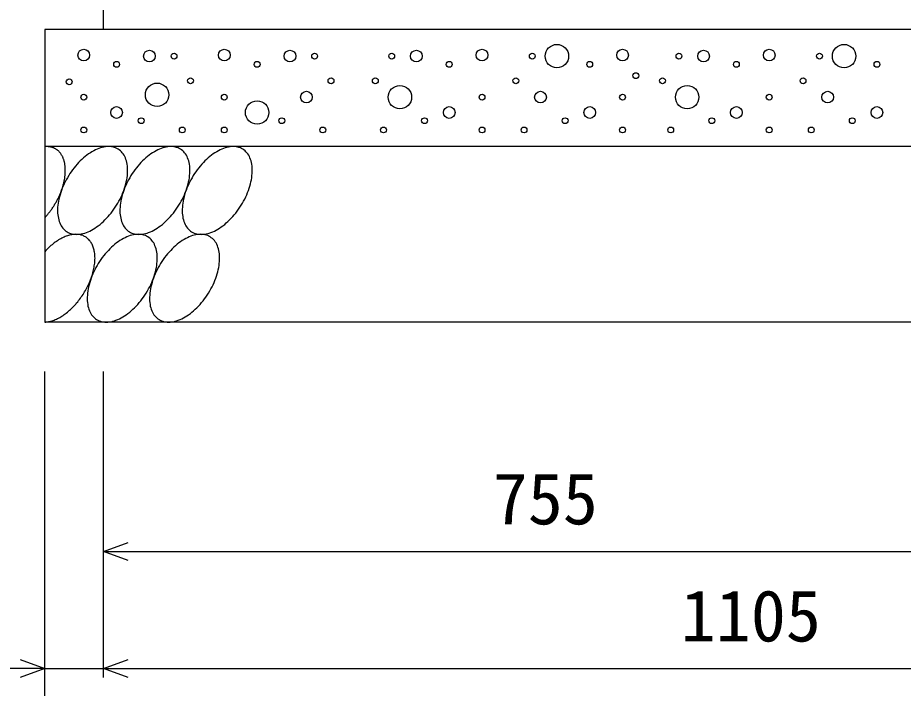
# Model space of a CAD drawing. Units: millimetres, scale not verified. Extents: x -25200 to 25200, y -8910 to 8910.
# Drawn here: x 6209 to 6965, y -6338 to -5766 of the extents above; entities that cross this region are included whole.
import ezdxf
from ezdxf.enums import TextEntityAlignment as Align

# ---------------------------------------------------------------- set-up
doc = ezdxf.new("R2010")
doc.units = ezdxf.units.MM
doc.header["$LTSCALE"] = 30
for name, color, linetype, lineweight in [('0-0_DIM', 7, 'Continuous', 25), ('0-2_HATCH', 6, 'Continuous', 25), ('0-5_OUTLINE', 3, 'Continuous', 25)]:
    doc.layers.add(name, color=color, linetype=linetype, lineweight=lineweight)
doc.styles.add('ＭＳ ゴシック', font='')
doc.styles.get('ＭＳ ゴシック').set_extended_font_data('MS Gothic')

msp = doc.modelspace()

# ---------------------------------------------------------------- linework, layer by layer
at = {"layer": '0-0_DIM'}
for p, q in [((6232.28, -6429.19), (6232.28, -6067.83)), ((6282.28, -6329.19), (6282.28, -6067.83)), ((6282.28, -6221.69), (7037.28, -6221.69)), ((6232.28, -6321.69), (6090.49, -6321.69)), ((6232.28, -6321.69), (6282.28, -6321.69)), ((6282.28, -6321.69), (7387.28, -6321.69))]:
    msp.add_line(p, q, dxfattribs=at)
for points in [[(6303.42, -6229.39), (6282.28, -6221.69), (6303.42, -6214)], [(6211.14, -6314), (6232.28, -6321.69), (6211.14, -6329.39)], [(6303.42, -6329.39), (6282.28, -6321.69), (6303.42, -6314)]]:
    msp.add_lwpolyline(points, dxfattribs=at)
at = {"layer": '0-2_HATCH'}
for points in [[(6237.38, -5876.2), (6236.88, -5876.1), (6236.48, -5876.02), (6236.08, -5875.95), (6235.58, -5875.9), (6235.08, -5875.85), (6234.68, -5875.82), (6234.18, -5875.79), (6233.68, -5875.78), (6233.28, -5875.79), (6232.78, -5875.8), (6232.28, -5875.83)], [(6248.88, -5888.43), (6248.78, -5887.93), (6248.58, -5887.44), (6248.48, -5886.96), (6248.28, -5886.49), (6248.08, -5886.02), (6247.88, -5885.57), (6247.78, -5885.12), (6247.58, -5884.68), (6247.28, -5884.25), (6247.08, -5883.83), (6246.88, -5883.42), (6246.68, -5883.02), (6246.38, -5882.63), (6246.18, -5882.25), (6245.88, -5881.88), (6245.58, -5881.52), (6245.38, -5881.17), (6245.08, -5880.82), (6244.78, -5880.49), (6244.48, -5880.17), (6244.18, -5879.86), (6243.88, -5879.57), (6243.48, -5879.28), (6243.18, -5879), (6242.88, -5878.73), (6242.48, -5878.48), (6242.18, -5878.23), (6241.78, -5878), (6241.38, -5877.78), (6240.98, -5877.57), (6240.68, -5877.37), (6240.28, -5877.18), (6239.88, -5877.01), (6239.48, -5876.84), (6239.08, -5876.69), (6238.68, -5876.55), (6238.18, -5876.42), (6237.78, -5876.3), (6237.38, -5876.2)], [(6294.98, -5877.98), (6293.88, -5877.4), (6292.78, -5876.91), (6291.68, -5876.5), (6290.58, -5876.19), (6289.28, -5875.96), (6288.08, -5875.83), (6286.78, -5875.78), (6285.48, -5875.83), (6284.08, -5875.96), (6282.68, -5876.19), (6281.28, -5876.5), (6279.88, -5876.91), (6278.48, -5877.4), (6276.98, -5877.97), (6275.58, -5878.64), (6274.08, -5879.38), (6272.58, -5880.21), (6271.18, -5881.12), (6269.68, -5882.1), (6268.28, -5883.16), (6266.78, -5884.29), (6265.38, -5885.5), (6263.98, -5886.77), (6262.58, -5888.1), (6261.18, -5889.49), (6259.88, -5890.94), (6258.58, -5892.45), (6257.28, -5894), (6256.08, -5895.6), (6254.88, -5897.25), (6253.78, -5898.93), (6252.68, -5900.65), (6251.58, -5902.4), (6250.68, -5904.17), (6249.68, -5905.97), (6248.78, -5907.78), (6247.98, -5909.61), (6247.18, -5911.44), (6246.48, -5913.28)], [(6302.38, -5889.49), (6301.98, -5888.1), (6301.58, -5886.77), (6301.08, -5885.5), (6300.58, -5884.3), (6299.98, -5883.16), (6299.28, -5882.1), (6298.48, -5881.12), (6297.68, -5880.21), (6296.88, -5879.38), (6295.88, -5878.64), (6294.98, -5877.98)], [(6348.18, -5877.98), (6347.08, -5877.4), (6346.08, -5876.91), (6344.88, -5876.5), (6343.78, -5876.19), (6342.48, -5875.96), (6341.28, -5875.83), (6339.98, -5875.78), (6338.68, -5875.83), (6337.28, -5875.96), (6335.98, -5876.19), (6334.58, -5876.5), (6333.08, -5876.91), (6331.68, -5877.4), (6330.18, -5877.97), (6328.78, -5878.64), (6327.28, -5879.38), (6325.88, -5880.21), (6324.38, -5881.12), (6322.88, -5882.1), (6321.48, -5883.16), (6319.98, -5884.29), (6318.58, -5885.5), (6317.18, -5886.77), (6315.78, -5888.1), (6314.38, -5889.49), (6313.08, -5890.94), (6311.78, -5892.45), (6310.58, -5894), (6309.28, -5895.6), (6308.08, -5897.25), (6306.98, -5898.93), (6305.88, -5900.65), (6304.88, -5902.4), (6303.88, -5904.17), (6302.88, -5905.97), (6301.98, -5907.78), (6301.18, -5909.61), (6300.48, -5911.44), (6299.68, -5913.28)], [(6355.58, -5889.49), (6355.18, -5888.1), (6354.78, -5886.77), (6354.28, -5885.5), (6353.78, -5884.3), (6353.18, -5883.16), (6352.48, -5882.1), (6351.68, -5881.12), (6350.88, -5880.21), (6350.08, -5879.38), (6349.08, -5878.64), (6348.18, -5877.98)], [(6401.38, -5877.98), (6400.28, -5877.4), (6399.28, -5876.91), (6398.08, -5876.5), (6396.98, -5876.19), (6395.78, -5875.96), (6394.48, -5875.83), (6393.18, -5875.78), (6391.88, -5875.83), (6390.48, -5875.96), (6389.18, -5876.19), (6387.78, -5876.5), (6386.28, -5876.91), (6384.88, -5877.4), (6383.48, -5877.97), (6381.98, -5878.64), (6380.48, -5879.38), (6379.08, -5880.21), (6377.58, -5881.12), (6376.08, -5882.1), (6374.68, -5883.16), (6373.18, -5884.29), (6371.78, -5885.5), (6370.38, -5886.77), (6368.98, -5888.1), (6367.68, -5889.49), (6366.28, -5890.94), (6364.98, -5892.45), (6363.78, -5894), (6362.48, -5895.6), (6361.28, -5897.25), (6360.18, -5898.93), (6359.08, -5900.65), (6358.08, -5902.4), (6357.08, -5904.17), (6356.08, -5905.97), (6355.18, -5907.78), (6354.38, -5909.61), (6353.68, -5911.44), (6352.98, -5913.28)], [(6408.78, -5889.49), (6408.38, -5888.1), (6407.98, -5886.77), (6407.48, -5885.5), (6406.98, -5884.3), (6406.38, -5883.16), (6405.68, -5882.1), (6404.88, -5881.12), (6404.08, -5880.21), (6403.28, -5879.38), (6402.38, -5878.64), (6401.38, -5877.98)], [(6246.88, -5912.27), (6247.08, -5911.6), (6247.28, -5910.93), (6247.58, -5910.26), (6247.78, -5909.6), (6247.88, -5908.93), (6248.08, -5908.26), (6248.28, -5907.6), (6248.48, -5906.94), (6248.58, -5906.28), (6248.78, -5905.62), (6248.88, -5904.97), (6248.98, -5904.31), (6249.18, -5903.66), (6249.28, -5903.02), (6249.38, -5902.37), (6249.38, -5901.73), (6249.48, -5901.1), (6249.58, -5900.47), (6249.68, -5899.84), (6249.68, -5899.21), (6249.78, -5898.59), (6249.78, -5897.98), (6249.78, -5897.37), (6249.78, -5896.77), (6249.78, -5896.17), (6249.78, -5895.57), (6249.78, -5894.98), (6249.78, -5894.4), (6249.78, -5893.82), (6249.68, -5893.25), (6249.68, -5892.69), (6249.58, -5892.13), (6249.48, -5891.58), (6249.38, -5891.04), (6249.38, -5890.5), (6249.28, -5889.97), (6249.18, -5889.45), (6248.98, -5888.94), (6248.88, -5888.43)], [(6269.28, -5948.59), (6270.68, -5947.93), (6272.18, -5947.18), (6273.58, -5946.36), (6275.08, -5945.45), (6276.58, -5944.46), (6277.98, -5943.4), (6279.48, -5942.27), (6280.88, -5941.07), (6282.28, -5939.8), (6283.68, -5938.47), (6284.98, -5937.07), (6286.38, -5935.62), (6287.68, -5934.12), (6288.88, -5932.56), (6290.18, -5930.96), (6291.38, -5929.32), (6292.48, -5927.64), (6293.58, -5925.92), (6294.58, -5924.17), (6295.58, -5922.4), (6296.58, -5920.6), (6297.48, -5918.79), (6298.28, -5916.96), (6298.98, -5915.12), (6299.68, -5913.28), (6300.38, -5911.44), (6300.98, -5909.61), (6301.48, -5907.78), (6301.88, -5905.97), (6302.28, -5904.17), (6302.58, -5902.4), (6302.78, -5900.65), (6302.88, -5898.93), (6302.98, -5897.25), (6302.98, -5895.61), (6302.98, -5894.01), (6302.78, -5892.45), (6302.58, -5890.95), (6302.38, -5889.49)], [(6322.48, -5948.59), (6323.88, -5947.93), (6325.38, -5947.18), (6326.88, -5946.36), (6328.28, -5945.45), (6329.78, -5944.46), (6331.18, -5943.4), (6332.68, -5942.27), (6334.08, -5941.07), (6335.48, -5939.8), (6336.88, -5938.47), (6338.28, -5937.07), (6339.58, -5935.62), (6340.88, -5934.12), (6342.18, -5932.56), (6343.38, -5930.96), (6344.58, -5929.32), (6345.68, -5927.64), (6346.78, -5925.92), (6347.78, -5924.17), (6348.78, -5922.4), (6349.78, -5920.6), (6350.68, -5918.79), (6351.48, -5916.96), (6352.28, -5915.12), (6352.98, -5913.28), (6353.58, -5911.44), (6354.18, -5909.61), (6354.68, -5907.78), (6355.08, -5905.97), (6355.48, -5904.17), (6355.78, -5902.4), (6355.98, -5900.65), (6356.18, -5898.93), (6356.18, -5897.25), (6356.18, -5895.61), (6356.18, -5894.01), (6356.08, -5892.45), (6355.88, -5890.95), (6355.58, -5889.49)], [(6375.68, -5948.59), (6377.08, -5947.93), (6378.58, -5947.18), (6380.08, -5946.36), (6381.48, -5945.45), (6382.98, -5944.46), (6384.38, -5943.4), (6385.88, -5942.27), (6387.28, -5941.07), (6388.68, -5939.8), (6390.08, -5938.47), (6391.48, -5937.07), (6392.78, -5935.62), (6394.08, -5934.12), (6395.38, -5932.56), (6396.58, -5930.96), (6397.78, -5929.32), (6398.88, -5927.64), (6399.98, -5925.92), (6401.08, -5924.17), (6402.08, -5922.4), (6402.98, -5920.6), (6403.88, -5918.79), (6404.68, -5916.96), (6405.48, -5915.12), (6406.18, -5913.28), (6406.78, -5911.44), (6407.38, -5909.61), (6407.88, -5907.78), (6408.28, -5905.97), (6408.68, -5904.17), (6408.98, -5902.4), (6409.18, -5900.65), (6409.38, -5898.93), (6409.38, -5897.25), (6409.48, -5895.61), (6409.38, -5894.01), (6409.28, -5892.45), (6409.08, -5890.95), (6408.78, -5889.49)], [(6232.28, -5936.58), (6232.78, -5936.05), (6233.28, -5935.52), (6233.68, -5934.97), (6234.18, -5934.42), (6234.68, -5933.87), (6235.08, -5933.3), (6235.58, -5932.73), (6236.08, -5932.16), (6236.48, -5931.57), (6236.88, -5930.99), (6237.38, -5930.39), (6237.78, -5929.79), (6238.18, -5929.19), (6238.68, -5928.58), (6239.08, -5927.96), (6239.48, -5927.34), (6239.88, -5926.72), (6240.28, -5926.09), (6240.68, -5925.46), (6240.98, -5924.82), (6241.38, -5924.18), (6241.78, -5923.54), (6242.18, -5922.89), (6242.48, -5922.24), (6242.88, -5921.59), (6243.18, -5920.94), (6243.48, -5920.28), (6243.88, -5919.62), (6244.18, -5918.96), (6244.48, -5918.29), (6244.78, -5917.63), (6245.08, -5916.96), (6245.38, -5916.29), (6245.58, -5915.62), (6245.88, -5914.95), (6246.18, -5914.28), (6246.38, -5913.61), (6246.68, -5912.94), (6246.88, -5912.27)], [(6246.48, -5913.28), (6245.88, -5915.12), (6245.28, -5916.96), (6244.78, -5918.78), (6244.38, -5920.6), (6243.98, -5922.39), (6243.68, -5924.17), (6243.48, -5925.91), (6243.28, -5927.63), (6243.28, -5929.31), (6243.18, -5930.96), (6243.28, -5932.56), (6243.38, -5934.12), (6243.58, -5935.62), (6243.88, -5937.07), (6244.28, -5938.47), (6244.68, -5939.8), (6245.18, -5941.07), (6245.68, -5942.27), (6246.28, -5943.4), (6246.98, -5944.46), (6247.78, -5945.45), (6248.58, -5946.35), (6249.38, -5947.18), (6250.38, -5947.93), (6251.28, -5948.59), (6252.38, -5949.17), (6253.38, -5949.66), (6254.58, -5950.06), (6255.68, -5950.38), (6256.98, -5950.6), (6258.18, -5950.74), (6259.48, -5950.78), (6260.78, -5950.74), (6262.18, -5950.6), (6263.48, -5950.38), (6264.88, -5950.06), (6266.38, -5949.66), (6267.78, -5949.17), (6269.28, -5948.59)], [(6299.68, -5913.28), (6299.08, -5915.12), (6298.48, -5916.96), (6297.98, -5918.78), (6297.58, -5920.6), (6297.18, -5922.39), (6296.88, -5924.17), (6296.68, -5925.91), (6296.58, -5927.63), (6296.48, -5929.31), (6296.48, -5930.96), (6296.48, -5932.56), (6296.58, -5934.12), (6296.88, -5935.62), (6297.08, -5937.07), (6297.48, -5938.47), (6297.88, -5939.8), (6298.38, -5941.07), (6298.88, -5942.27), (6299.48, -5943.4), (6300.18, -5944.46), (6300.98, -5945.45), (6301.78, -5946.35), (6302.58, -5947.18), (6303.58, -5947.93), (6304.48, -5948.59), (6305.58, -5949.17), (6306.58, -5949.66), (6307.78, -5950.06), (6308.88, -5950.38), (6310.18, -5950.6), (6311.38, -5950.74), (6312.68, -5950.78), (6313.98, -5950.74), (6315.38, -5950.6), (6316.78, -5950.38), (6318.18, -5950.06), (6319.58, -5949.66), (6320.98, -5949.17), (6322.48, -5948.59)], [(6352.98, -5913.28), (6352.28, -5915.12), (6351.68, -5916.96), (6351.18, -5918.78), (6350.78, -5920.6), (6350.38, -5922.39), (6350.08, -5924.17), (6349.88, -5925.91), (6349.78, -5927.63), (6349.68, -5929.31), (6349.68, -5930.96), (6349.68, -5932.56), (6349.88, -5934.12), (6350.08, -5935.62), (6350.28, -5937.07), (6350.68, -5938.47), (6351.08, -5939.8), (6351.58, -5941.07), (6352.08, -5942.27), (6352.68, -5943.4), (6353.38, -5944.46), (6354.18, -5945.45), (6354.98, -5946.35), (6355.78, -5947.18), (6356.78, -5947.93), (6357.68, -5948.59), (6358.78, -5949.17), (6359.88, -5949.66), (6360.98, -5950.06), (6362.18, -5950.38), (6363.38, -5950.6), (6364.58, -5950.74), (6365.88, -5950.78), (6367.18, -5950.74), (6368.58, -5950.6), (6369.98, -5950.38), (6371.38, -5950.06), (6372.78, -5949.66), (6374.18, -5949.17), (6375.68, -5948.59)], [(6272.28, -5958.54), (6271.88, -5957.83), (6271.38, -5957.16), (6270.98, -5956.51), (6270.48, -5955.9), (6269.88, -5955.32), (6269.38, -5954.77), (6268.78, -5954.26), (6268.18, -5953.77), (6267.58, -5953.33), (6266.98, -5952.92), (6266.28, -5952.54), (6265.68, -5952.2), (6264.98, -5951.89), (6264.18, -5951.62), (6263.48, -5951.39), (6262.68, -5951.2), (6261.98, -5951.04), (6261.18, -5950.92), (6260.38, -5950.83), (6259.48, -5950.78), (6258.68, -5950.77), (6257.88, -5950.8), (6256.98, -5950.87), (6256.08, -5950.97), (6255.18, -5951.11), (6254.28, -5951.28), (6253.38, -5951.5), (6252.48, -5951.75), (6251.58, -5952.03), (6250.68, -5952.35), (6249.78, -5952.71), (6248.78, -5953.1), (6247.88, -5953.53), (6246.88, -5953.99), (6245.98, -5954.49), (6245.08, -5955.02), (6244.08, -5955.58), (6243.18, -5956.18), (6242.18, -5956.81)], [(6320.28, -5952.97), (6319.18, -5952.39), (6318.18, -5951.9), (6316.98, -5951.49), (6315.88, -5951.18), (6314.68, -5950.95), (6313.38, -5950.82), (6312.08, -5950.77), (6310.78, -5950.82), (6309.38, -5950.95), (6308.08, -5951.18), (6306.68, -5951.49), (6305.18, -5951.9), (6303.78, -5952.39), (6302.38, -5952.96), (6300.88, -5953.63), (6299.38, -5954.37), (6297.98, -5955.2), (6296.48, -5956.11), (6294.98, -5957.09), (6293.58, -5958.15), (6292.08, -5959.28), (6290.68, -5960.49), (6289.28, -5961.76), (6287.88, -5963.09), (6286.58, -5964.48), (6285.18, -5965.93), (6283.88, -5967.44), (6282.68, -5968.99), (6281.38, -5970.59), (6280.28, -5972.24), (6279.08, -5973.92), (6277.98, -5975.64), (6276.98, -5977.39), (6275.98, -5979.16), (6274.98, -5980.96), (6274.18, -5982.77), (6273.28, -5984.6), (6272.58, -5986.43), (6271.88, -5988.27)], [(6373.48, -5952.97), (6372.48, -5952.39), (6371.38, -5951.9), (6370.28, -5951.49), (6369.08, -5951.18), (6367.88, -5950.95), (6366.58, -5950.82), (6365.28, -5950.77), (6363.98, -5950.82), (6362.68, -5950.95), (6361.28, -5951.18), (6359.88, -5951.49), (6358.48, -5951.9), (6356.98, -5952.39), (6355.58, -5952.96), (6354.08, -5953.63), (6352.58, -5954.37), (6351.18, -5955.2), (6349.68, -5956.11), (6348.18, -5957.09), (6346.78, -5958.15), (6345.28, -5959.28), (6343.88, -5960.49), (6342.48, -5961.76), (6341.08, -5963.09), (6339.78, -5964.48), (6338.38, -5965.93), (6337.08, -5967.44), (6335.88, -5968.99), (6334.58, -5970.59), (6333.48, -5972.24), (6332.28, -5973.92), (6331.18, -5975.64), (6330.18, -5977.39), (6329.18, -5979.16), (6328.18, -5980.96), (6327.38, -5982.77), (6326.48, -5984.6), (6325.78, -5986.43), (6325.08, -5988.27)], [(6242.18, -5956.81), (6241.28, -5957.47), (6240.38, -5958.16), (6239.38, -5958.88), (6238.48, -5959.62), (6237.58, -5960.4), (6236.68, -5961.21), (6235.78, -5962.04), (6234.88, -5962.9), (6233.98, -5963.78), (6233.18, -5964.69), (6232.28, -5965.62)], [(6327.68, -5964.49), (6327.28, -5963.09), (6326.88, -5961.76), (6326.38, -5960.49), (6325.88, -5959.29), (6325.28, -5958.15), (6324.58, -5957.09), (6323.78, -5956.11), (6322.98, -5955.2), (6322.18, -5954.37), (6321.28, -5953.63), (6320.28, -5952.97)], [(6380.88, -5964.49), (6380.58, -5963.09), (6380.08, -5961.76), (6379.68, -5960.49), (6379.08, -5959.29), (6378.48, -5958.15), (6377.78, -5957.09), (6377.08, -5956.11), (6376.28, -5955.2), (6375.38, -5954.37), (6374.48, -5953.63), (6373.48, -5952.97)], [(6266.28, -5999.88), (6266.98, -5998.75), (6267.58, -5997.61), (6268.18, -5996.46), (6268.78, -5995.3), (6269.38, -5994.13), (6269.88, -5992.96), (6270.48, -5991.79), (6270.98, -5990.61), (6271.38, -5989.43), (6271.88, -5988.24), (6272.28, -5987.06), (6272.68, -5985.88), (6272.98, -5984.7), (6273.38, -5983.52), (6273.68, -5982.35), (6273.98, -5981.19), (6274.18, -5980.03), (6274.38, -5978.88), (6274.58, -5977.74), (6274.78, -5976.61), (6274.88, -5975.49), (6274.98, -5974.39), (6275.08, -5973.29), (6275.08, -5972.22), (6275.18, -5971.16), (6275.08, -5970.11), (6275.08, -5969.09), (6274.98, -5968.08), (6274.88, -5967.09), (6274.78, -5966.13), (6274.58, -5965.18), (6274.38, -5964.26), (6274.18, -5963.37), (6273.98, -5962.5), (6273.68, -5961.65), (6273.38, -5960.83), (6272.98, -5960.04), (6272.68, -5959.27), (6272.28, -5958.54)], [(6294.58, -6023.58), (6295.98, -6022.92), (6297.48, -6022.17), (6298.98, -6021.35), (6300.38, -6020.44), (6301.88, -6019.45), (6303.28, -6018.39), (6304.78, -6017.26), (6306.18, -6016.06), (6307.58, -6014.79), (6308.98, -6013.46), (6310.38, -6012.06), (6311.68, -6010.61), (6312.98, -6009.11), (6314.28, -6007.55), (6315.48, -6005.95), (6316.68, -6004.31), (6317.78, -6002.63), (6318.88, -6000.91), (6319.98, -5999.16), (6320.98, -5997.39), (6321.88, -5995.59), (6322.78, -5993.78), (6323.58, -5991.95), (6324.38, -5990.12), (6325.08, -5988.28), (6325.68, -5986.44), (6326.28, -5984.6), (6326.78, -5982.77), (6327.18, -5980.96), (6327.58, -5979.16), (6327.88, -5977.39), (6328.08, -5975.64), (6328.28, -5973.92), (6328.38, -5972.24), (6328.38, -5970.6), (6328.28, -5969), (6328.18, -5967.44), (6327.98, -5965.94), (6327.68, -5964.49)], [(6347.78, -6023.58), (6349.18, -6022.92), (6350.68, -6022.17), (6352.18, -6021.35), (6353.58, -6020.44), (6355.08, -6019.45), (6356.58, -6018.39), (6357.98, -6017.26), (6359.38, -6016.06), (6360.78, -6014.79), (6362.18, -6013.46), (6363.58, -6012.06), (6364.88, -6010.61), (6366.18, -6009.11), (6367.48, -6007.55), (6368.68, -6005.95), (6369.88, -6004.31), (6370.98, -6002.63), (6372.08, -6000.91), (6373.18, -5999.16), (6374.18, -5997.39), (6375.08, -5995.59), (6375.98, -5993.78), (6376.78, -5991.95), (6377.58, -5990.12), (6378.28, -5988.28), (6378.88, -5986.44), (6379.48, -5984.6), (6379.98, -5982.77), (6380.38, -5980.96), (6380.78, -5979.16), (6381.08, -5977.39), (6381.28, -5975.64), (6381.48, -5973.92), (6381.58, -5972.24), (6381.58, -5970.6), (6381.48, -5969), (6381.38, -5967.44), (6381.18, -5965.94), (6380.88, -5964.49)], [(6271.88, -5988.27), (6271.18, -5990.11), (6270.68, -5991.95), (6270.08, -5993.77), (6269.68, -5995.59), (6269.28, -5997.38), (6268.98, -5999.16), (6268.78, -6000.91), (6268.68, -6002.62), (6268.58, -6004.31), (6268.58, -6005.95), (6268.58, -6007.55), (6268.78, -6009.11), (6268.98, -6010.61), (6269.18, -6012.06), (6269.58, -6013.46), (6269.98, -6014.79), (6270.48, -6016.06), (6270.98, -6017.26), (6271.68, -6018.39), (6272.28, -6019.45), (6273.08, -6020.44), (6273.88, -6021.34), (6274.78, -6022.17), (6275.68, -6022.92), (6276.58, -6023.58), (6277.68, -6024.16), (6278.78, -6024.65), (6279.88, -6025.05), (6281.08, -6025.37), (6282.28, -6025.59), (6283.48, -6025.73), (6284.78, -6025.77), (6286.08, -6025.73), (6287.48, -6025.59), (6288.88, -6025.37), (6290.28, -6025.05), (6291.68, -6024.65), (6293.08, -6024.16), (6294.58, -6023.58)], [(6325.08, -5988.27), (6324.38, -5990.11), (6323.88, -5991.95), (6323.38, -5993.77), (6322.88, -5995.59), (6322.58, -5997.38), (6322.28, -5999.16), (6321.98, -6000.91), (6321.88, -6002.62), (6321.78, -6004.31), (6321.78, -6005.95), (6321.78, -6007.55), (6321.98, -6009.11), (6322.18, -6010.61), (6322.38, -6012.06), (6322.78, -6013.46), (6323.18, -6014.79), (6323.68, -6016.06), (6324.18, -6017.26), (6324.88, -6018.39), (6325.48, -6019.45), (6326.28, -6020.44), (6327.08, -6021.34), (6327.98, -6022.17), (6328.88, -6022.92), (6329.88, -6023.58), (6330.88, -6024.16), (6331.98, -6024.65), (6333.08, -6025.05), (6334.28, -6025.37), (6335.48, -6025.59), (6336.68, -6025.73), (6337.98, -6025.77), (6339.28, -6025.73), (6340.68, -6025.59), (6342.08, -6025.37), (6343.48, -6025.05), (6344.88, -6024.65), (6346.28, -6024.16), (6347.78, -6023.58)], [(6232.28, -6025.76), (6233.18, -6025.71), (6233.98, -6025.63), (6234.88, -6025.5), (6235.78, -6025.34), (6236.68, -6025.14), (6237.58, -6024.91), (6238.48, -6024.64), (6239.38, -6024.33), (6240.38, -6023.99), (6241.28, -6023.61), (6242.18, -6023.2), (6243.18, -6022.75), (6244.08, -6022.27), (6245.08, -6021.75), (6245.98, -6021.2), (6246.88, -6020.62), (6247.88, -6020), (6248.78, -6019.36), (6249.78, -6018.68), (6250.68, -6017.97), (6251.58, -6017.23), (6252.48, -6016.47), (6253.38, -6015.67), (6254.28, -6014.85), (6255.18, -6014.01), (6256.08, -6013.13), (6256.98, -6012.24), (6257.88, -6011.31), (6258.68, -6010.37), (6259.48, -6009.4), (6260.38, -6008.41), (6261.18, -6007.41), (6261.98, -6006.38), (6262.68, -6005.34), (6263.48, -6004.27), (6264.18, -6003.2), (6264.98, -6002.1), (6265.68, -6001), (6266.28, -5999.88)]]:
    msp.add_lwpolyline(points, dxfattribs=at)
for centre, radius in [((6669.55, -5798.58), 10), ((6914.78, -5798.58), 10), ((6265.56, -5797.71), 5), ((6321.64, -5798.58), 5), ((6342.67, -5798.58), 2.5), ((6385.56, -5797.71), 5), ((6441.64, -5798.58), 5), ((6462.67, -5798.58), 2.5), ((6528.52, -5798.58), 2.5), ((6549.55, -5798.58), 5), ((6605.63, -5797.71), 5), ((6648.52, -5798.58), 2.5), ((6725.63, -5797.71), 5), ((6773.75, -5798.58), 2.5), ((6794.78, -5798.58), 5), ((6850.85, -5797.71), 5), ((6893.75, -5798.58), 2.5), ((6293.6, -5805.59), 2.5), ((6413.6, -5805.59), 2.5), ((6577.59, -5805.59), 2.5), ((6697.59, -5805.59), 2.5), ((6822.81, -5805.59), 2.5), ((6942.81, -5805.59), 2.5), ((6736.97, -5815.28), 2.5), ((6253.14, -5820.51), 2.5), ((6328.17, -5831.6), 10), ((6356.68, -5819.6), 2.5), ((6476.68, -5819.6), 2.5), ((6514.5, -5819.6), 2.5), ((6634.5, -5819.6), 2.5), ((6759.73, -5819.6), 2.5), ((6879.73, -5819.6), 2.5), ((6455.66, -5833.6), 5), ((6535.53, -5833.6), 10), ((6655.53, -5833.6), 5), ((6780.76, -5833.6), 10), ((6900.76, -5833.6), 5), ((6265.56, -5833.6), 2.5), ((6385.56, -5833.6), 2.5), ((6413.6, -5846.73), 10), ((6605.63, -5833.6), 2.5), ((6725.63, -5833.6), 2.5), ((6850.85, -5833.6), 2.5), ((6293.6, -5846.73), 5), ((6577.59, -5846.73), 5), ((6697.59, -5846.73), 5), ((6822.81, -5846.73), 5), ((6942.81, -5846.73), 5), ((6314.63, -5853.74), 2.5), ((6434.63, -5853.74), 2.5), ((6556.56, -5853.74), 2.5), ((6676.56, -5853.74), 2.5), ((6801.78, -5853.74), 2.5), ((6921.78, -5853.74), 2.5), ((6265.56, -5861.62), 2.5), ((6349.67, -5861.62), 2.5), ((6385.56, -5861.62), 2.5), ((6469.67, -5861.62), 2.5), ((6521.51, -5861.62), 2.5), ((6605.63, -5861.62), 2.5), ((6641.51, -5861.62), 2.5), ((6725.63, -5861.62), 2.5), ((6766.74, -5861.62), 2.5), ((6850.85, -5861.62), 2.5), ((6886.74, -5861.62), 2.5)]:
    msp.add_circle(centre, radius, dxfattribs=at)
at = {"layer": '0-5_OUTLINE'}
for p, q in [((6282.28, -5775.76), (6282.28, -5655.76)), ((6232.28, -5775.76), (6232.28, -6025.76)), ((7437.28, -5775.76), (6232.28, -5775.76)), ((7437.28, -5875.76), (6232.28, -5875.76)), ((7437.28, -6025.76), (6232.28, -6025.76))]:
    msp.add_line(p, q, dxfattribs=at)

# ---------------------------------------------------------------- texts
at = {"layer": '0-0_DIM', "style": 'ＭＳ ゴシック'}
for s, p in [('755', (6614.78, -6211.69)), ('1105', (6775.31, -6311.69))]:
    msp.add_text(s, height=43.99, dxfattribs=at).set_placement(p, align=Align.BOTTOM_LEFT)

doc.saveas('drawing.dxf')
